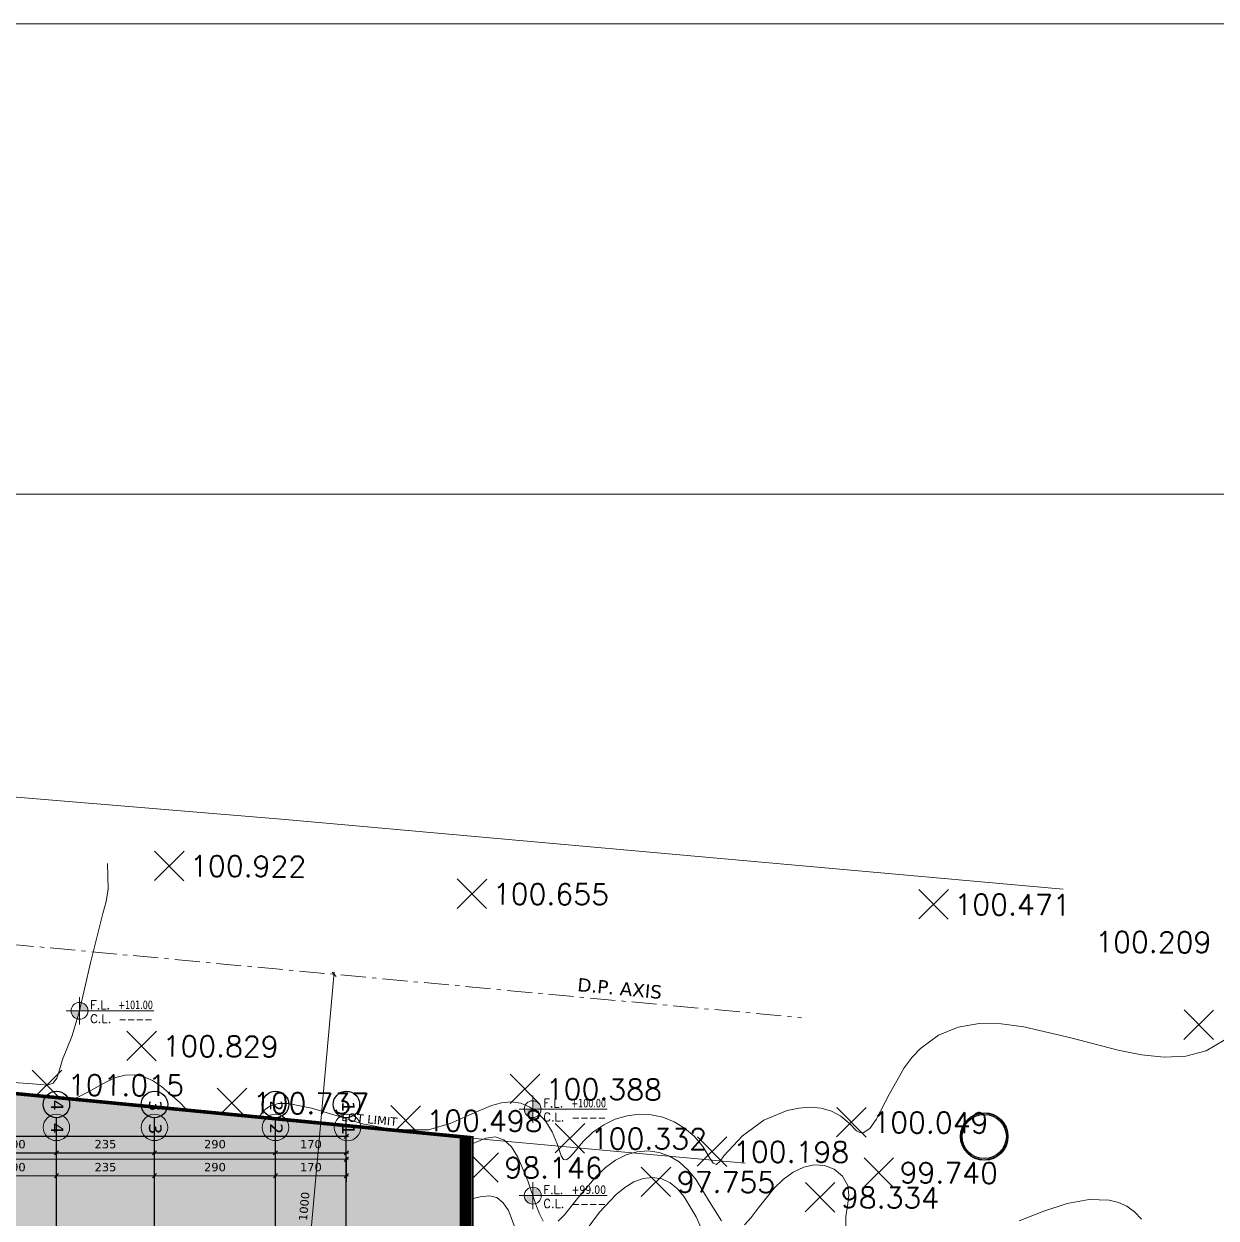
# Model space of a CAD drawing. Header units: inches. Extents: x -48 to 777, y -156 to 510.
# Drawn here: x 599.4 to 627.98, y 158.95 to 187.58 of the extents above; entities that cross this region are included whole.
import ezdxf
from ezdxf.enums import TextEntityAlignment as Align

# ---------------------------------------------------------------- set-up
doc = ezdxf.new("R2010")
doc.units = ezdxf.units.IN
doc.header["$MEASUREMENT"] = 0
doc.set_wipeout_variables(frame=1)
for name, pattern in [('ACAD_ISO10W100', [18, 12, -3, 0, -3]), ('HIDDEN', [0.375, 0.25, -0.125]), ('NUHA', [1.45, 0.75, -0.25, 0.2, -0.25])]:
    doc.linetypes.add(name, pattern=pattern)
doc.layers.get('Defpoints').update_dxf_attribs({"lineweight": 5})
for name, color, linetype, lineweight in [('A-ANNOTATION', 34, 'Continuous', 5), ('A-AXIS ST', 251, 'ACAD_ISO10W100', 5), ('A-DIM', 9, 'Continuous', 5), ('A-HIDDEN', 254, 'HIDDEN', 5), ('A-LEVELS', 139, 'Continuous', 20), ('A-LIMIT LOT', 235, 'ACAD_ISO10W100', 20), ('A-LIMIT ROAD', 69, 'Continuous', 20), ('A-PILLARS', 1, 'Continuous', 60), ('A-SIGNS1', 20, 'Continuous', 15), ('A-SIGNS2', 30, 'Continuous', 15), ('A-TEXT', 50, 'Continuous', 15), ('H-PILLARS', 61, 'Continuous', 5)]:
    doc.layers.add(name, color=color, linetype=linetype, lineweight=lineweight)
doc.layers.add('HH-DARK GREY', color=7, linetype='Continuous', lineweight=5, true_color=0x404040)
for name, color, linetype in [('pts pc', 7, 'Continuous'), ('Str-Axes', 8, 'Continuous'), ('str-walls', 5, 'Continuous')]:
    doc.layers.add(name, color=color, linetype=linetype)
doc.styles.add('2mm', font='simplex.shx', dxfattribs={"height": 0.5})
doc.styles.add('ROMAND', font='verdana.ttf')
doc.styles.add('ROMANS', font='romans__.ttf', dxfattribs={"height": 0.14})
doc.dimstyles.new('M-1.100', dxfattribs={"dimtxt": 0.2, "dimasz": 0.1, "dimexe": 0.05, "dimexo": 0.05, "dimgap": 0.1, "dimtad": 1, "dimlfac": 100, "dimrnd": 0.5, "dimzin": 9, "dimdsep": 46, "dimtxsty": 'ROMAND', "dimblk": 'OBLIQUE', "dimcen": 1, "dimdle": 0.05, "dimclrd": 256, "dimclre": 256, "dimclrt": 2, "dimadec": 0, "dimazin": 0, "dimtfac": 0.666667, "dimtmove": 2, "dimatfit": 3, "dimfxl": 0.04, "dimtolj": 1, "dimtzin": 5, "dimlwd": -1, "dimlwe": -1, "dimarcsym": 0})

# ---------------------------------------------------------------- blocks, each defined once
blk = doc.blocks.new('_Oblique')
at = {"color": 0, "linetype": 'ByBlock', "lineweight": -2}
blk.add_line((-0.5, -0.5), (0.5, 0.5), dxfattribs=at)
blk = doc.blocks.new('*D972')
at = {"layer": 'A-DIM', "transparency": 16777216}
blk.add_line((-315972.608, -27892.263), (-315973.513, -27902.275), dxfattribs=at)
at = {"layer": 'Defpoints', "color": 0, "transparency": 16777216}
for p in [(-315972.613, -27892.312), (-315973.508, -27902.225), (-315973.508, -27902.225)]:
    blk.add_point(p, dxfattribs=at)
at = {"layer": 'A-DIM', "transparency": 16777216, "xscale": 0.1, "yscale": 0.1, "zscale": 0.1}
for p, rotation in [((-315972.613, -27892.312), 84.83901183355006), ((-315973.508, -27902.225), 264.8390118335501)]:
    blk.add_blockref('_Oblique', p, dxfattribs=dict(at, rotation=rotation))
at = {"layer": 'A-DIM', "color": 2, "transparency": 16777216, "insert": (-315973.33, -27897.876), "char_height": 0.2, "attachment_point": 5, "rotation": 84.839, "style": 'ROMAND'}
blk.add_mtext('\\A1;1000', dxfattribs=at)
blk = doc.blocks.new('GXFHGCGFCD')
at = {"layer": 'A-SIGNS1', "linetype": 'NUHA'}
h = blk.add_hatch(color=256, dxfattribs=at)
h.paths.add_polyline_path([(90.382, 61.33), (90.382, 61.17), (90.542, 61.17, 0.414214)])
h.paths.add_polyline_path([(90.382, 61.17), (90.222, 61.17, 0.414214), (90.382, 61.01)])
at = {"layer": 'A-SIGNS1'}
for p, q in [((90.382, 60.914), (90.382, 61.426)), ((90.126, 61.17), (91.79, 61.17))]:
    blk.add_line(p, q, dxfattribs=at)
blk.add_circle((90.382, 61.17), 0.16, dxfattribs=at)
blk = doc.blocks.new('DGXFHXFGDFD')
at = {"layer": 'A-SIGNS1'}
blk.add_blockref('GXFHGCGFCD', (0, 0), dxfattribs=at)
at = {"layer": 'A-SIGNS2', "linetype": 'NUHA', "style": 'ROMANS'}
for s, p in [('F.L.', (90.583, 61.203)), ('C.L.', (90.583, 60.941))]:
    blk.add_text(s, height=0.16, dxfattribs=at).set_placement(p)
at = {"layer": 'A-SIGNS2', "style": 'ROMANS', "width": 0.910135, "flags": 4}
for tag, p, p2 in [('NIV.FINI', (91.116, 61.203), (91.79, 61.203)), ('NIV.BETON', (91.116, 60.941), (91.79, 60.941))]:
    blk.add_attdef(tag, text='', height=0.16, dxfattribs=at).set_placement(p, p2, align=Align.FIT)
blk = doc.blocks.new('*D544')
at = {"layer": 'A-DIM', "transparency": 16777216}
for p, q in [((642.669, 335.065), (642.669, 335.229)), ((644.669, 335.065), (644.669, 335.229)), ((642.619, 335.179), (644.719, 335.179))]:
    blk.add_line(p, q, dxfattribs=at)
at = {"layer": 'Defpoints', "color": 0, "transparency": 16777216}
for p in [(642.669, 335.015), (644.669, 335.179), (644.669, 335.015)]:
    blk.add_point(p, dxfattribs=at)
at = {"layer": 'A-DIM', "transparency": 16777216, "xscale": 0.1, "yscale": 0.1, "zscale": 0.1, "rotation": 180}
blk.add_blockref('_Oblique', (642.669, 335.179), dxfattribs=at)
at = {"layer": 'A-DIM', "transparency": 16777216, "xscale": 0.1, "yscale": 0.1, "zscale": 0.1}
blk.add_blockref('_Oblique', (644.669, 335.179), dxfattribs=at)
at = {"layer": 'A-DIM', "color": 2, "transparency": 16777216, "insert": (643.669, 335.383), "char_height": 0.2, "attachment_point": 5, "style": 'ROMAND'}
blk.add_mtext('\\A1;200', dxfattribs=at)
blk = doc.blocks.new('*D545')
at = {"layer": 'A-DIM', "transparency": 16777216}
for p, q in [((644.669, 335.065), (644.669, 335.229)), ((647.019, 335.065), (647.019, 335.229)), ((644.619, 335.179), (647.069, 335.179))]:
    blk.add_line(p, q, dxfattribs=at)
at = {"layer": 'Defpoints', "color": 0, "transparency": 16777216}
for p in [(644.669, 335.015), (647.019, 335.179), (647.019, 335.015)]:
    blk.add_point(p, dxfattribs=at)
at = {"layer": 'A-DIM', "transparency": 16777216, "xscale": 0.1, "yscale": 0.1, "zscale": 0.1, "rotation": 180}
blk.add_blockref('_Oblique', (644.669, 335.179), dxfattribs=at)
at = {"layer": 'A-DIM', "transparency": 16777216, "xscale": 0.1, "yscale": 0.1, "zscale": 0.1}
blk.add_blockref('_Oblique', (647.019, 335.179), dxfattribs=at)
at = {"layer": 'A-DIM', "color": 2, "transparency": 16777216, "insert": (645.844, 335.383), "char_height": 0.2, "attachment_point": 5, "style": 'ROMAND'}
blk.add_mtext('\\A1;235', dxfattribs=at)
blk = doc.blocks.new('*D546')
at = {"layer": 'A-DIM', "transparency": 16777216}
for p, q in [((647.019, 335.065), (647.019, 335.229)), ((649.919, 335.083), (649.919, 335.229)), ((646.969, 335.179), (649.969, 335.179))]:
    blk.add_line(p, q, dxfattribs=at)
at = {"layer": 'Defpoints', "color": 0, "transparency": 16777216}
for p in [(647.019, 335.015), (649.919, 335.179), (649.919, 335.033)]:
    blk.add_point(p, dxfattribs=at)
at = {"layer": 'A-DIM', "transparency": 16777216, "xscale": 0.1, "yscale": 0.1, "zscale": 0.1, "rotation": 180}
blk.add_blockref('_Oblique', (647.019, 335.179), dxfattribs=at)
at = {"layer": 'A-DIM', "transparency": 16777216, "xscale": 0.1, "yscale": 0.1, "zscale": 0.1}
blk.add_blockref('_Oblique', (649.919, 335.179), dxfattribs=at)
at = {"layer": 'A-DIM', "color": 2, "transparency": 16777216, "insert": (648.469, 335.383), "char_height": 0.2, "attachment_point": 5, "style": 'ROMAND'}
blk.add_mtext('\\A1;290', dxfattribs=at)
blk = doc.blocks.new('*D547')
at = {"layer": 'A-DIM', "transparency": 16777216}
for p, q in [((649.919, 335.083), (649.919, 335.229)), ((651.619, 335.036), (651.619, 335.229)), ((649.869, 335.179), (651.669, 335.179))]:
    blk.add_line(p, q, dxfattribs=at)
at = {"layer": 'Defpoints', "color": 0, "transparency": 16777216}
for p in [(649.919, 335.033), (651.619, 335.179), (651.619, 334.986)]:
    blk.add_point(p, dxfattribs=at)
at = {"layer": 'A-DIM', "transparency": 16777216, "xscale": 0.1, "yscale": 0.1, "zscale": 0.1, "rotation": 180}
blk.add_blockref('_Oblique', (649.919, 335.179), dxfattribs=at)
at = {"layer": 'A-DIM', "transparency": 16777216, "xscale": 0.1, "yscale": 0.1, "zscale": 0.1}
blk.add_blockref('_Oblique', (651.619, 335.179), dxfattribs=at)
at = {"layer": 'A-DIM', "color": 2, "transparency": 16777216, "insert": (650.769, 335.383), "char_height": 0.2, "attachment_point": 5, "style": 'ROMAND'}
blk.add_mtext('\\A1;170', dxfattribs=at)
blk = doc.blocks.new('*D548')
at = {"layer": 'A-DIM', "transparency": 16777216}
for p, q in [((651.669, 335.572), (633.919, 335.572)), ((633.969, 334.867), (633.969, 335.622)), ((651.619, 335.036), (651.619, 335.622))]:
    blk.add_line(p, q, dxfattribs=at)
at = {"layer": 'Defpoints', "color": 0, "transparency": 16777216}
for p in [(633.969, 335.572), (651.619, 334.986), (633.969, 334.817)]:
    blk.add_point(p, dxfattribs=at)
at = {"layer": 'A-DIM', "transparency": 16777216, "xscale": 0.1, "yscale": 0.1, "zscale": 0.1, "rotation": 180}
blk.add_blockref('_Oblique', (633.969, 335.572), dxfattribs=at)
at = {"layer": 'A-DIM', "transparency": 16777216, "xscale": 0.1, "yscale": 0.1, "zscale": 0.1}
blk.add_blockref('_Oblique', (651.619, 335.572), dxfattribs=at)
at = {"layer": 'A-DIM', "color": 2, "transparency": 16777216, "insert": (642.794, 335.776), "char_height": 0.2, "attachment_point": 5, "style": 'ROMAND'}
blk.add_mtext('\\A1;1765', dxfattribs=at)
blk = doc.blocks.new('*D1852')
at = {"layer": 'Defpoints', "color": 0, "transparency": 16777216}
for p in [(589.477, 160.911), (607.127, 160.325), (589.477, 160.156)]:
    blk.add_point(p, dxfattribs=at)
at = {"layer": 'Str-Axes', "transparency": 16777216}
for p, q in [((607.177, 160.911), (589.427, 160.911)), ((589.477, 160.206), (589.477, 160.961)), ((607.127, 160.375), (607.127, 160.961))]:
    blk.add_line(p, q, dxfattribs=at)
at = {"layer": 'Str-Axes', "transparency": 16777216, "xscale": 0.1, "yscale": 0.1, "zscale": 0.1, "rotation": 180}
blk.add_blockref('_Oblique', (589.477, 160.911), dxfattribs=at)
at = {"layer": 'Str-Axes', "transparency": 16777216, "xscale": 0.1, "yscale": 0.1, "zscale": 0.1}
blk.add_blockref('_Oblique', (607.127, 160.911), dxfattribs=at)
at = {"layer": 'Str-Axes', "color": 2, "transparency": 16777216, "insert": (598.302, 161.115), "char_height": 0.2, "attachment_point": 5, "style": 'ROMAND'}
blk.add_mtext('\\A1;1765', dxfattribs=at)
blk = doc.blocks.new('*D1853')
at = {"layer": 'Defpoints', "color": 0, "transparency": 16777216}
for p in [(605.427, 160.372), (607.127, 160.518), (607.127, 160.325)]:
    blk.add_point(p, dxfattribs=at)
at = {"layer": 'Str-Axes', "transparency": 16777216}
for p, q in [((605.377, 160.518), (607.177, 160.518)), ((605.427, 160.422), (605.427, 160.568)), ((607.127, 160.375), (607.127, 160.568))]:
    blk.add_line(p, q, dxfattribs=at)
at = {"layer": 'Str-Axes', "transparency": 16777216, "xscale": 0.1, "yscale": 0.1, "zscale": 0.1, "rotation": 180}
blk.add_blockref('_Oblique', (605.427, 160.518), dxfattribs=at)
at = {"layer": 'Str-Axes', "transparency": 16777216, "xscale": 0.1, "yscale": 0.1, "zscale": 0.1}
blk.add_blockref('_Oblique', (607.127, 160.518), dxfattribs=at)
at = {"layer": 'Str-Axes', "color": 2, "transparency": 16777216, "insert": (606.277, 160.722), "char_height": 0.2, "attachment_point": 5, "style": 'ROMAND'}
blk.add_mtext('\\A1;170', dxfattribs=at)
blk = doc.blocks.new('*D1854')
at = {"layer": 'Defpoints', "color": 0, "transparency": 16777216}
for p in [(602.527, 160.354), (605.427, 160.518), (605.427, 160.372)]:
    blk.add_point(p, dxfattribs=at)
at = {"layer": 'Str-Axes', "transparency": 16777216}
for p, q in [((602.477, 160.518), (605.477, 160.518)), ((602.527, 160.404), (602.527, 160.568)), ((605.427, 160.422), (605.427, 160.568))]:
    blk.add_line(p, q, dxfattribs=at)
at = {"layer": 'Str-Axes', "transparency": 16777216, "xscale": 0.1, "yscale": 0.1, "zscale": 0.1, "rotation": 180}
blk.add_blockref('_Oblique', (602.527, 160.518), dxfattribs=at)
at = {"layer": 'Str-Axes', "transparency": 16777216, "xscale": 0.1, "yscale": 0.1, "zscale": 0.1}
blk.add_blockref('_Oblique', (605.427, 160.518), dxfattribs=at)
at = {"layer": 'Str-Axes', "color": 2, "transparency": 16777216, "insert": (603.977, 160.723), "char_height": 0.2, "attachment_point": 5, "style": 'ROMAND'}
blk.add_mtext('\\A1;290', dxfattribs=at)
blk = doc.blocks.new('*D1855')
at = {"layer": 'Defpoints', "color": 0, "transparency": 16777216}
for p in [(600.177, 160.354), (602.527, 160.518), (602.527, 160.354)]:
    blk.add_point(p, dxfattribs=at)
at = {"layer": 'Str-Axes', "transparency": 16777216}
for p, q in [((600.127, 160.518), (602.577, 160.518)), ((600.177, 160.404), (600.177, 160.568)), ((602.527, 160.404), (602.527, 160.568))]:
    blk.add_line(p, q, dxfattribs=at)
at = {"layer": 'Str-Axes', "transparency": 16777216, "xscale": 0.1, "yscale": 0.1, "zscale": 0.1, "rotation": 180}
blk.add_blockref('_Oblique', (600.177, 160.518), dxfattribs=at)
at = {"layer": 'Str-Axes', "transparency": 16777216, "xscale": 0.1, "yscale": 0.1, "zscale": 0.1}
blk.add_blockref('_Oblique', (602.527, 160.518), dxfattribs=at)
at = {"layer": 'Str-Axes', "color": 2, "transparency": 16777216, "insert": (601.352, 160.723), "char_height": 0.2, "attachment_point": 5, "style": 'ROMAND'}
blk.add_mtext('\\A1;235', dxfattribs=at)
blk = doc.blocks.new('*D1856')
at = {"layer": 'Defpoints', "color": 0, "transparency": 16777216}
for p in [(598.177, 160.354), (600.177, 160.518), (600.177, 160.354)]:
    blk.add_point(p, dxfattribs=at)
at = {"layer": 'Str-Axes', "transparency": 16777216}
for p, q in [((598.127, 160.518), (600.227, 160.518)), ((598.177, 160.404), (598.177, 160.568)), ((600.177, 160.404), (600.177, 160.568))]:
    blk.add_line(p, q, dxfattribs=at)
at = {"layer": 'Str-Axes', "transparency": 16777216, "xscale": 0.1, "yscale": 0.1, "zscale": 0.1, "rotation": 180}
blk.add_blockref('_Oblique', (598.177, 160.518), dxfattribs=at)
at = {"layer": 'Str-Axes', "transparency": 16777216, "xscale": 0.1, "yscale": 0.1, "zscale": 0.1}
blk.add_blockref('_Oblique', (600.177, 160.518), dxfattribs=at)
at = {"layer": 'Str-Axes', "color": 2, "transparency": 16777216, "insert": (599.177, 160.723), "char_height": 0.2, "attachment_point": 5, "style": 'ROMAND'}
blk.add_mtext('\\A1;200', dxfattribs=at)
blk = doc.blocks.new('LOT 688  TOPOGRAPHIC PLAN')
blk.add_circle((-315957.02695, -27896.2003), 0.55739)
at = {"layer": 'A-HIDDEN', "linetype": 'ACAD_ISO10W100', "ltscale": 0.05}
blk.add_line((-316003.31537, -27889.46215), (-315961.40493, -27893.35283), dxfattribs=at)
at = {"layer": 'A-LEVELS', "linetype": 'Continuous'}
for points in [[(-315981.16332, -27894.85212), (-315979.94808, -27894.931), (-315979.64534, -27894.95613), (-315979.49423, -27894.96924), (-315979.35005, -27894.91888), (-315979.25708, -27894.80117), (-315979.2121, -27894.65444), (-315979.12632, -27894.35818), (-315978.903, -27893.80002), (-315978.72595, -27893.22274), (-315978.45451, -27892.0347), (-315978.15944, -27890.85643), (-315978.0747, -27890.56433), (-315978.03152, -27890.26698), (-315978.04603, -27889.6599)], [(-315980.53184, -27896.03445), (-315980.02526, -27896.10156), (-315979.5263, -27896.09836), (-315979.03781, -27895.99888), (-315978.56266, -27895.7778), (-315978.33151, -27895.64341), (-315978.10649, -27895.56636), (-315977.88836, -27895.60262), (-315977.67265, -27895.73877), (-315977.22452, -27896.15999), (-315976.74771, -27896.65985), (-315975.77675, -27897.71175), (-315975.31858, -27898.1783)], [(-315974.00923, -27898.22944), (-315973.98233, -27897.65259), (-315973.93782, -27897.0465), (-315973.8873, -27896.7718), (-315973.80638, -27896.53695), (-315973.68639, -27896.35769), (-315973.51875, -27896.2496), (-315973.30276, -27896.21533), (-315973.05183, -27896.23434), (-315972.50478, -27896.34032), (-315971.98349, -27896.40413), (-315971.4898, -27896.42146), (-315970.98844, -27896.46888), (-315970.4885, -27896.5576), (-315969.98591, -27896.58416), (-315969.73163, -27896.53987), (-315969.47526, -27896.44594), (-315968.97776, -27896.23902), (-315968.74974, -27896.2084), (-315968.5441, -27896.27921), (-315968.36391, -27896.45207), (-315968.20932, -27896.69341), (-315967.96811, -27897.26653), (-315967.78031, -27897.82844), (-315967.69174, -27898.05776), (-315967.59888, -27898.22736)], [(-315967.24287, -27898.23037), (-315967.09212, -27898.07871), (-315966.7434, -27897.64757), (-315966.3335, -27897.16281), (-315966.10626, -27896.94414), (-315965.86451, -27896.76463), (-315965.60983, -27896.63766), (-315965.34744, -27896.56495), (-315965.08322, -27896.54619), (-315964.82304, -27896.58106), (-315964.57278, -27896.66923), (-315964.33832, -27896.81038), (-315964.1254, -27897.00397), (-315963.93557, -27897.24092), (-315963.60998, -27897.76555), (-315963.32949, -27898.2223)], [(-315962.77565, -27898.31678), (-315962.61872, -27898.14086), (-315962.44942, -27897.92151), (-315962.06452, -27897.44258), (-315961.84432, -27897.22801), (-315961.60554, -27897.05623), (-315961.35569, -27896.93728), (-315961.10323, -27896.87998), (-315960.85663, -27896.89316), (-315960.62438, -27896.98561), (-315960.42484, -27897.15457), (-315960.29768, -27897.37239), (-315960.27017, -27897.6121), (-315960.30518, -27897.86359), (-315960.34862, -27898.12122), (-315960.34683, -27898.37925)], [(-315956.18725, -27898.22575), (-315955.60201, -27897.98946), (-315955.03907, -27897.80876), (-315954.51104, -27897.71094), (-315954.03056, -27897.72326), (-315953.8121, -27897.77925), (-315953.61025, -27897.873), (-315953.42654, -27898.00778), (-315953.25967, -27898.18059)], [(-315977.9144, -27898.30944), (-315977.53565, -27898.07661), (-315977.14032, -27897.9548), (-315976.72692, -27897.97228), (-315976.51302, -27898.04185), (-315976.295, -27898.15164), (-315975.85283, -27898.46847)], [(-315972.2255, -27898.1639), (-315971.7479, -27898.13842), (-315971.30902, -27898.06078), (-315970.43412, -27897.89397), (-315969.55528, -27897.75116), (-315969.1101, -27897.64982), (-315968.89537, -27897.61986), (-315968.71139, -27897.66637), (-315968.5591, -27897.78856), (-315968.43413, -27897.97172), (-315968.24849, -27898.46217)], [(-315966.61814, -27898.50919), (-315966.24936, -27898.01496), (-315965.85101, -27897.58848), (-315965.6419, -27897.41965), (-315965.42678, -27897.29055), (-315965.2061, -27897.2088), (-315964.98071, -27897.18189), (-315964.76023, -27897.21485), (-315964.55947, -27897.30828), (-315964.37933, -27897.45499), (-315964.21723, -27897.64592), (-315963.93678, -27898.12417), (-315963.69738, -27898.6705)]]:
    blk.add_lwpolyline(points, dxfattribs=at)
at = {"layer": 'A-LEVELS', "color": 209, "linetype": 'Continuous'}
blk.add_lwpolyline([(-315981.06894, -27895.27639), (-315980.03113, -27895.46472), (-315979.51931, -27895.48322), (-315979.01975, -27895.38182), (-315978.53679, -27895.14845), (-315978.07091, -27894.88806), (-315977.84431, -27894.78717), (-315977.62189, -27894.72685), (-315977.40333, -27894.71995), (-315977.18699, -27894.76596), (-315976.9708, -27894.86048), (-315976.75273, -27894.99912), (-315976.30276, -27895.39125), (-315975.34238, -27896.42417), (-315975.12303, -27896.63234), (-315974.92924, -27896.77574), (-315974.7697, -27896.83188), (-315974.65313, -27896.77827), (-315974.58382, -27896.60193), (-315974.54254, -27896.34086), (-315974.43579, -27895.78426), (-315974.3207, -27895.58989), (-315974.15693, -27895.46971), (-315973.95142, -27895.41304), (-315973.71114, -27895.40921), (-315973.15411, -27895.51729), (-315972.54154, -27895.70854), (-315971.9291, -27895.89749), (-315971.37246, -27895.99876), (-315970.8595, -27896.03713), (-315970.34632, -27896.03832), (-315969.83372, -27895.88825), (-315969.328, -27895.66317), (-315968.83606, -27895.45923), (-315968.59741, -27895.39524), (-315968.36479, -27895.37259), (-315968.13908, -27895.40322), (-315967.92293, -27895.49332), (-315967.72174, -27895.63988), (-315967.54119, -27895.83906), (-315967.38696, -27896.08704), (-315967.26469, -27896.37993), (-315967.16636, -27896.66709), (-315967.11125, -27896.75029), (-315967.04315, -27896.75954), (-315966.96086, -27896.69935), (-315966.86649, -27896.59221), (-315966.65023, -27896.32799), (-315966.40836, -27896.09788), (-315966.14712, -27895.9173), (-315965.87167, -27895.78576), (-315965.58715, -27895.70276), (-315965.29874, -27895.66779), (-315965.01159, -27895.68036), (-315964.73086, -27895.73996), (-315964.46171, -27895.84608), (-315964.20929, -27895.99823), (-315963.97877, -27896.1959), (-315963.7753, -27896.4386), (-315963.60364, -27896.72256), (-315963.52629, -27896.83938), (-315963.44684, -27896.8707), (-315963.36066, -27896.79445), (-315963.26715, -27896.66534), (-315962.8262, -27896.18084), (-315962.30783, -27895.81283), (-315961.75219, -27895.57988), (-315961.47294, -27895.51985), (-315961.19943, -27895.50053), (-315960.93667, -27895.52426), (-315960.6897, -27895.59335), (-315960.46352, -27895.71011), (-315960.26316, -27895.87688), (-315960.0901, -27896.06394), (-315960.00854, -27896.10785), (-315959.92861, -27896.11013), (-315959.77206, -27896.00815), (-315959.6172, -27895.79467), (-315959.29955, -27895.17986), (-315958.94996, -27894.5561), (-315958.7581, -27894.30229), (-315958.55534, -27894.08801), (-315958.11987, -27893.76797), (-315957.64895, -27893.57597), (-315957.14799, -27893.49196), (-315956.6224, -27893.49593), (-315956.07759, -27893.56784), (-315954.95196, -27893.83536), (-315953.81437, -27894.13428), (-315953.25463, -27894.24543), (-315952.71006, -27894.30219), (-315952.19151, -27894.27849), (-315951.71026, -27894.14778), (-315951.27418, -27893.89249)], dxfattribs=at)
at = {"layer": 'A-LIMIT LOT', "linetype": 'Continuous', "const_width": 0.1}
blk.add_lwpolyline([(-315996.80172, -27893.57917), (-315985.1164, -27950.2257), (-315970.22923, -27937.16678), (-315964.6636, -27941.43051), (-315964.08799, -27936.87852), (-315969.32038, -27930.53073), (-315969.32038, -27896.23659), (-315996.80172, -27893.57917)], dxfattribs=at)
at = {"layer": 'A-LIMIT ROAD', "linetype": 'Continuous'}
for points in [[(-315992.15526, -27887.07533), (-315973.78379, -27888.60145), (-315955.13582, -27890.27286)], [(-315969.32038, -27896.23659), (-315962.75939, -27896.83897)]]:
    blk.add_lwpolyline(points, dxfattribs=at)
at = {"layer": 'pts pc', "linetype": 'Continuous'}
for points in [[(-315976.21106, -27889.36186), (-315976.92184, -27890.06506)], [(-315976.21485, -27890.06885), (-315976.91805, -27889.35807)], [(-315968.95255, -27890.03178), (-315969.66333, -27890.73498)], [(-315968.95634, -27890.73877), (-315969.65954, -27890.02799)], [(-315957.88774, -27890.2831), (-315958.59852, -27890.9863)], [(-315957.89153, -27890.99009), (-315958.59473, -27890.27931)], [(-315951.52912, -27893.16923), (-315952.2399, -27893.87243)], [(-315951.53291, -27893.87622), (-315952.23611, -27893.16544)], [(-315976.87121, -27893.67839), (-315977.58199, -27894.38159)], [(-315976.875, -27894.38538), (-315977.5782, -27893.6746)], [(-315979.14224, -27894.61123), (-315979.85302, -27895.31443)], [(-315979.14603, -27895.31822), (-315979.84923, -27894.60744)], [(-315967.68361, -27894.70965), (-315968.39439, -27895.41285)], [(-315967.6874, -27895.41664), (-315968.3906, -27894.70586)], [(-315974.7065, -27895.04401), (-315975.41728, -27895.74721)], [(-315974.71029, -27895.751), (-315975.41349, -27895.04022)], [(-315970.54569, -27895.46432), (-315971.25647, -27896.16752)], [(-315970.54948, -27896.17131), (-315971.25268, -27895.46053)], [(-315959.85577, -27895.50663), (-315960.56655, -27896.20983)], [(-315959.85956, -27896.21362), (-315960.56276, -27895.50284)], [(-315978.02338, -27895.75924), (-315978.73416, -27896.46244)], [(-315978.02717, -27896.46623), (-315978.73037, -27895.75545)], [(-315966.60493, -27895.89245), (-315967.31571, -27896.59565)], [(-315966.60872, -27896.59944), (-315967.31192, -27895.88866)], [(-315972.6659, -27896.24297), (-315973.37668, -27896.94617)], [(-315972.66969, -27896.94996), (-315973.37289, -27896.23918)], [(-315963.19558, -27896.20973), (-315963.90636, -27896.91293)], [(-315963.19937, -27896.91672), (-315963.90257, -27896.20594)], [(-315968.67571, -27896.59136), (-315969.38649, -27897.29456)], [(-315968.6795, -27897.29835), (-315969.3827, -27896.58757)], [(-315959.19922, -27896.71216), (-315959.91, -27897.41536)], [(-315959.20301, -27897.41915), (-315959.90621, -27896.70837)], [(-315964.54149, -27896.93553), (-315965.25227, -27897.63873)], [(-315964.54528, -27897.64252), (-315965.24848, -27896.93174)], [(-315960.60843, -27897.30662), (-315961.31921, -27898.00982)], [(-315960.61222, -27898.01361), (-315961.31542, -27897.30283)]]:
    blk.add_lwpolyline(points, dxfattribs=at)
at = {"layer": 'pts pc'}
for radius in [0.56929, 0.53116]:
    blk.add_circle((-315957.02695, -27896.2003), radius, dxfattribs=at)
at = {"layer": 'A-TEXT', "insert": (-315966.76279, -27892.39731), "char_height": 0.32, "width": 71.8076328, "attachment_point": 1, "rotation": 354.696245, "style": 'ROMAND'}
blk.add_mtext('D.P. AXIS', dxfattribs=at)
at = {"layer": 'pts pc', "color": 1, "char_height": 0.5, "attachment_point": 1, "rotation": 359.692852, "style": '2mm'}
for s, insert, width in [('\\Fsimplex.shx;\\W1.0000000000;\\T1.0000000000;\\o\\l100.922', (-315976.06512, -27889.46615), 3.452381), ('\\Fsimplex.shx;\\W1.0000000000;\\T1.0000000000;\\o\\l100.655', (-315968.80661, -27890.13607), 3.452381), ('\\Fsimplex.shx;\\W1.0000000000;\\T1.0000000000;\\o\\l100.471', (-315957.74179, -27890.38739), 3.3571429), ('\\Fsimplex.shx;\\W1.0000000000;\\T1.0000000000;\\o\\l100.209', (-315954.3649, -27891.28322), 3.452381), ('\\Fsimplex.shx;\\W1.0000000000;\\T1.0000000000;\\o\\l100.829', (-315976.72527, -27893.78267), 3.452381), ('\\Fsimplex.shx;\\W1.0000000000;\\T1.0000000000;\\o\\l101.015', (-315978.9963, -27894.71551), 3.2619048), ('\\Fsimplex.shx;\\W1.0000000000;\\T1.0000000000;\\o\\l100.388', (-315967.53766, -27894.81394), 3.452381), ('\\Fsimplex.shx;\\W1.0000000000;\\T1.0000000000;\\o\\l100.737', (-315974.56056, -27895.14829), 3.452381), ('\\Fsimplex.shx;\\W1.0000000000;\\T1.0000000000;\\o\\l100.498', (-315970.39975, -27895.56861), 3.452381), ('\\Fsimplex.shx;\\W1.0000000000;\\T1.0000000000;\\o\\l98.348', (-315977.87744, -27895.86352), 3.0714286), ('\\Fsimplex.shx;\\W1.0000000000;\\T1.0000000000;\\o\\l100.049', (-315959.70982, -27895.61091), 3.452381), ('\\Fsimplex.shx;\\W1.0000000000;\\T1.0000000000;\\o\\l100.332', (-315966.45899, -27895.99674), 3.452381), ('\\Fsimplex.shx;\\W1.0000000000;\\T1.0000000000;\\o\\l98.360', (-315972.51996, -27896.34725), 3.0714286), ('\\Fsimplex.shx;\\W1.0000000000;\\T1.0000000000;\\o\\l100.198', (-315963.04964, -27896.31402), 3.3571429), ('\\Fsimplex.shx;\\W1.0000000000;\\T1.0000000000;\\o\\l98.146', (-315968.52977, -27896.69565), 2.9761905), ('\\Fsimplex.shx;\\W1.0000000000;\\T1.0000000000;\\o\\l99.740', (-315959.05328, -27896.81645), 3.0714286), ('\\Fsimplex.shx;\\W1.0000000000;\\T1.0000000000;\\o\\l97.755', (-315964.39555, -27897.03981), 3.0714286), ('\\Fsimplex.shx;\\W1.0000000000;\\T1.0000000000;\\o\\l98.334', (-315960.46248, -27897.4109), 3.0714286)]:
    blk.add_mtext(s, dxfattribs=dict(at, insert=insert, width=width))
at = {"linetype": 'Continuous'}
blk.add_wipeout([(-315996.80172, -27893.57917), (-315969.32038, -27896.23659), (-315969.32038, -27930.53073), (-315964.08799, -27936.87852), (-315964.6636, -27941.43051), (-315970.22923, -27937.16678), (-315985.1164, -27950.2257)], dxfattribs=at).dxf.layer = 'A-LIMIT LOT'
at = {"layer": 'A-SIGNS1'}
ref = blk.add_blockref('DGXFHXFGDFD', (-316093.24739, -27970.70338), dxfattribs=dict(at, xscale=1.267200000000003, yscale=1.267200000000003, zscale=1.267200000000003))
ref.add_attrib('NIV.FINI', '+101.00', dxfattribs={"layer": 'A-SIGNS2', "height": 0.202752, "style": 'ROMAND', "width": 0.680836}).set_placement((-315977.78537, -27893.14677), (-315976.9574, -27893.14677), align=Align.FIT)
ref.add_attrib('NIV.BETON', '----', dxfattribs={"layer": 'A-SIGNS2', "height": 0.202752, "style": 'ROMAND', "width": 1.634557}).set_placement((-315977.78537, -27893.47853), (-315976.9574, -27893.47853), align=Align.FIT)
ref = blk.add_blockref('DGXFHXFGDFD', (-316082.38474, -27973.05914), dxfattribs=dict(at, xscale=1.267200000000003, yscale=1.267200000000003, zscale=1.267200000000003))
ref.add_attrib('NIV.FINI', '+100.00', dxfattribs={"layer": 'A-SIGNS2', "height": 0.202752, "style": 'ROMAND', "width": 0.680836}).set_placement((-315966.92272, -27895.50252), (-315966.09475, -27895.50252), align=Align.FIT)
ref.add_attrib('NIV.BETON', '----', dxfattribs={"layer": 'A-SIGNS2', "height": 0.202752, "style": 'ROMAND', "width": 1.634557}).set_placement((-315966.92272, -27895.83429), (-315966.09475, -27895.83429), align=Align.FIT)
ref = blk.add_blockref('DGXFHXFGDFD', (-316082.38242, -27975.13314), dxfattribs=dict(at, xscale=1.267200000000003, yscale=1.267200000000003, zscale=1.267200000000003))
ref.add_attrib('NIV.FINI', '+99.00', dxfattribs={"layer": 'A-SIGNS2', "height": 0.202752, "style": 'ROMAND', "width": 0.797031}).set_placement((-315966.9204, -27897.57653), (-315966.09243, -27897.57653), align=Align.FIT)
ref.add_attrib('NIV.BETON', '----', dxfattribs={"layer": 'A-SIGNS2', "height": 0.202752, "style": 'ROMAND', "width": 1.634557}).set_placement((-315966.9204, -27897.9083), (-315966.09243, -27897.9083), align=Align.FIT)
at = {"layer": 'A-TEXT', "insert": (-315972.42789, -27895.62544), "char_height": 0.2, "width": 71.8076328, "attachment_point": 1, "rotation": 354.696245, "style": 'ROMAND'}
blk.add_mtext('LOT LIMIT', dxfattribs=at)
at = {"layer": 'A-DIM'}
dim = blk.add_linear_dim(base=(-315973.5081, -27902.22502), p1=(-315972.61278, -27892.31237), p2=(-315973.5081, -27902.22502), angle=264.839012, text='1000', dimstyle='M-1.100', dxfattribs=at)
dim.commit()
dim.dimension.update_dxf_attribs({"geometry": '*D972', "text_midpoint": (-315973.33003, -27897.87624), "dimtype": 129})
blk = doc.blocks.new('AXIS')
at = {"layer": 'A-ANNOTATION'}
for centre in [(644.66853, 336.33642), (647.01853, 336.33642), (649.92022, 336.33642), (651.64843, 336.33501)]:
    blk.add_circle(centre, 0.31723, dxfattribs=at)
at = {"layer": 'A-AXIS ST', "ltscale": 0.1}
for p, q in [((644.66853, 296.91777), (644.66853, 336.01919)), ((647.01853, 296.91777), (647.01853, 336.01919)), ((649.91853, 296.91777), (649.91853, 336.01919)), ((651.61853, 296.91777), (651.61853, 336.01919))]:
    blk.add_line(p, q, dxfattribs=at)
at = {"layer": 'A-ANNOTATION', "char_height": 0.3, "width": 5.0170833, "attachment_point": 1, "rotation": 270, "style": 'ROMAND'}
for s, insert in [('\\pi2.3951;4', (644.83697, 338.84375)), ('\\pi2.4097;3', (647.18847, 338.84375)), ('\\pi2.407;2', (650.09016, 338.84374)), ('\\pi2.4273;1', (651.81838, 338.84233))]:
    blk.add_mtext(s, dxfattribs=dict(at, insert=insert))
at = {"layer": 'A-DIM'}
for base, p1, p2, picture, middle in [((633.96853, 335.57217), (651.61853, 334.98568), (633.96853, 334.81666), '*D548', (642.79353, 335.77613)), ((644.66853, 335.17924), (642.66853, 335.01471), (644.66853, 335.01475), '*D544', (643.66853, 335.3834)), ((647.01853, 335.17924), (644.66853, 335.01475), (647.01853, 335.01475), '*D545', (645.84353, 335.3834)), ((649.91853, 335.17924), (647.01853, 335.01475), (649.91853, 335.03273), '*D546', (648.46853, 335.3834)), ((651.61853, 335.17924), (649.91853, 335.03273), (651.61853, 334.98568), '*D547', (650.76853, 335.38333))]:
    dim = blk.add_linear_dim(base=base, p1=p1, p2=p2, dimstyle='M-1.100', dxfattribs=at)
    dim.commit()
    dim.dimension.update_dxf_attribs({"geometry": picture, "text_midpoint": middle})

msp = doc.modelspace()

# ---------------------------------------------------------------- block references
at = {"layer": 'A-TEXT'}
msp.add_blockref('LOT 688  TOPOGRAPHIC PLAN', (316579.44716, 28057.10823), dxfattribs=at)

# ---------------------------------------------------------------- next in the draw order: hatches: boundary and pattern name
at = {"layer": 'H-PILLARS'}
h = msp.add_hatch(dxfattribs=at)
h.set_pattern_fill('ANSI31', color=256, scale=0.2, angle=90)
h.set_pattern_definition([(135, (-143.491753, -175.210882), (-0.0176776695, -0.0176776695), [])])
edge = h.paths.add_edge_path()
edge.add_line((600.92678, 129.60688), (600.92678, 129.15688))
edge.add_arc((604.37678, 129.15688), 3.45, 180, 270)
edge.add_line((604.37678, 125.70688), (610.77962, 125.70688))
edge.add_line((610.77962, 125.70688), (610.07678, 126.55955))
edge.add_line((610.07678, 126.55955), (610.07678, 160.87647))
edge.add_line((610.07678, 160.87647), (609.87678, 160.89581))
edge.add_line((609.87678, 160.89581), (609.87678, 126.48774))
edge.add_line((609.87678, 126.48774), (610.35557, 125.90688))
edge.add_line((610.35557, 125.90688), (604.37678, 125.90688))
edge.add_arc((604.37678, 129.15688), 3.25, 180, 270, ccw=False)
edge.add_line((601.12678, 129.15688), (601.12678, 129.60688))
edge.add_line((601.12678, 129.60688), (600.92678, 129.60688))
at = {"layer": 'HH-DARK GREY'}
h = msp.add_hatch(dxfattribs=at)
h.set_pattern_fill('EARTH', color=256, scale=2)
h.set_pattern_definition([(0, (-242.49175, -174.7109), (0.5, 0.5), [0.5, -0.5]), (0, (-242.49175, -174.5234), (0.5, 0.5), [0.5, -0.5]), (0, (-242.49175, -174.3359), (0.5, 0.5), [0.5, -0.5]), (90, (-242.42925, -174.2734), (-0.5, 0.5), [0.5, -0.5]), (90, (-242.24175, -174.2734), (-0.5, 0.5), [0.5, -0.5]), (90, (-242.05425, -174.2734), (-0.5, 0.5), [0.5, -0.5])])
edge = h.paths.add_edge_path()
edge.add_line((589.47678, 155.05845), (589.47678, 148.30845))
edge.add_line((589.47678, 148.30845), (589.97678, 148.30845))
edge.add_line((589.97678, 148.30845), (589.97678, 143.05688))
edge.add_line((589.97678, 143.05688), (592.77678, 143.05688))
edge.add_line((592.77678, 143.05688), (592.77678, 129.60688))
edge.add_line((592.77678, 129.60688), (597.22678, 129.60688))
edge.add_line((597.22678, 129.60688), (597.22678, 125.90688))
edge.add_line((597.22678, 125.90688), (590.66159, 125.90688))
edge.add_line((590.66159, 125.90688), (582.9059, 163.50387))
edge.add_line((582.9059, 163.50387), (609.87678, 160.89581))
edge.add_line((609.87678, 160.89581), (609.87678, 126.48774))
edge.add_line((609.87678, 126.48774), (610.35557, 125.90688))
edge.add_line((610.35557, 125.90688), (604.37678, 125.90688))
edge.add_arc((604.37678, 129.15688), 3.25, 180, 270, ccw=False)
edge.add_line((601.12678, 129.15688), (601.12678, 129.60688))
edge.add_line((601.12678, 129.60688), (605.57678, 129.60688))
edge.add_line((605.57678, 129.60688), (605.57678, 143.05688))
edge.add_line((605.57678, 143.05688), (607.12678, 143.05688))
edge.add_line((607.12678, 143.05688), (607.12678, 147.60861))
edge.add_line((607.12678, 147.60861), (605.42678, 147.60861))
edge.add_line((605.42678, 147.60861), (605.4268, 154.90849))
edge.add_line((605.4268, 154.90849), (603.57164, 154.90845))
edge.add_line((603.57164, 154.90845), (603.57158, 155.05832))
edge.add_line((603.57158, 155.05832), (589.47678, 155.05853))
edge.add_line((589.47678, 155.05853), (589.47678, 154.98002))
edge.add_line((589.47678, 154.98002), (589.47678, 155.05845))
at = {"layer": 'str-walls'}
h = msp.add_hatch(dxfattribs=at)
h.set_pattern_fill('ANSI31', color=8, scale=0.4)
h.set_pattern_definition([(45, (4e-09, -99), (-0.035355339, 0.035355339), [])])
edge = h.paths.add_edge_path()
edge.add_line((600.92678, 129.60688), (600.92678, 129.15688))
edge.add_arc((604.37678, 129.15688), 3.45, 180, 270)
edge.add_line((604.37678, 125.70688), (610.77962, 125.70688))
edge.add_line((610.77962, 125.70688), (610.07678, 126.55955))
edge.add_line((610.07678, 126.55955), (610.07678, 160.87647))
edge.add_line((610.07678, 160.87647), (609.87678, 160.89581))
edge.add_line((609.87678, 160.89581), (609.87678, 126.48774))
edge.add_line((609.87678, 126.48774), (610.35557, 125.90688))
edge.add_line((610.35557, 125.90688), (604.37678, 125.90688))
edge.add_arc((604.37678, 129.15688), 3.25, 180, 270, ccw=False)
edge.add_line((601.12678, 129.15688), (601.12678, 129.60688))
edge.add_line((601.12678, 129.60688), (600.92678, 129.60688))

# ---------------------------------------------------------------- next in the draw order: linework, layer by layer
at = {"layer": 'A-DIM'}
for points in [[(663.20624, 187.57649), (-47.69669, 187.57649), (-47.69669, 68.94616), (663.20624, 68.94616)], [(565.94984, 176.30529), (633.72696, 176.30529), (633.72696, 94.41823), (565.94984, 94.41823)]]:
    msp.add_lwpolyline(points, close=True, dxfattribs=at)
at = {"layer": 'A-PILLARS'}
msp.add_lwpolyline([(590.66159, 125.90688), (582.9059, 163.50387), (609.87678, 160.89581), (609.87678, 126.48774)], dxfattribs=at)
msp.add_lwpolyline([(600.92678, 129.60688), (600.92678, 129.15688, 0.41421356), (604.37678, 125.70688), (610.77962, 125.70688), (610.07678, 126.55955), (610.07678, 160.87647), (609.87678, 160.89581), (609.87678, 126.48774), (610.35557, 125.90688), (604.37678, 125.90688, -0.41421356), (601.12678, 129.15688), (601.12678, 129.60688), (600.92678, 129.60688)], format="xyb", dxfattribs=at)
at = {"layer": 'Str-Axes', "ltscale": 0.1}
for p, q in [((600.17678, 122.25688), (600.17678, 161.35831)), ((602.52678, 122.25688), (602.52678, 161.35831)), ((605.42678, 122.25688), (605.42678, 161.35831)), ((607.12678, 122.25688), (607.12678, 161.35831))]:
    msp.add_line(p, q, dxfattribs=at)
at = {"layer": 'Str-Axes'}
for centre in [(600.17678, 161.67554), (602.52678, 161.67554), (605.42846, 161.67554), (607.12846, 161.67554)]:
    msp.add_circle(centre, 0.31723, dxfattribs=at)
at = {"layer": 'str-walls'}
msp.add_lwpolyline([(600.92678, 129.60688), (600.92678, 129.15688, 0.41421356), (604.37678, 125.70688), (610.77962, 125.70688), (610.07678, 126.55955), (610.07678, 160.87647), (609.87678, 160.89581), (609.87678, 126.48774), (610.35557, 125.90688), (604.37678, 125.90688, -0.41421356), (601.12678, 129.15688), (601.12678, 129.60688), (600.92678, 129.60688)], format="xyb", dxfattribs=at)

# ---------------------------------------------------------------- next in the draw order: block references
at = {"layer": 'A-DIM'}
msp.add_blockref('AXIS', (-44.49175, -175.21088), dxfattribs=at)

# ---------------------------------------------------------------- next in the draw order: texts
at = {"layer": 'Str-Axes', "char_height": 0.3, "width": 5.0170833, "attachment_point": 1, "rotation": 270, "style": 'ROMAND'}
for s, insert in [('\\pi2.3951;4', (600.34522, 164.18286)), ('\\pi2.4097;3', (602.69672, 164.18286)), ('\\pi2.407;2', (605.59841, 164.18286)), ('\\pi2.4273;1', (607.32662, 164.18145))]:
    msp.add_mtext(s, dxfattribs=dict(at, insert=insert))

# ---------------------------------------------------------------- next in the draw order: dimensions: what is measured, and where the dimension line sits
at = {"layer": 'Str-Axes'}
for base, p1, p2, picture, middle in [((589.47678, 160.91129), (607.12678, 160.32479), (589.47678, 160.15577), '*D1852', (598.30178, 161.11525)), ((600.17678, 160.51835), (598.17678, 160.35383), (600.17678, 160.35387), '*D1856', (599.17678, 160.72252)), ((602.52678, 160.51835), (600.17678, 160.35387), (602.52678, 160.35387), '*D1855', (601.35178, 160.72252)), ((605.42678, 160.51835), (602.52678, 160.35387), (605.42678, 160.37184), '*D1854', (603.97678, 160.72252)), ((607.12678, 160.51835), (605.42678, 160.37184), (607.12678, 160.32479), '*D1853', (606.27678, 160.72245))]:
    dim = msp.add_linear_dim(base=base, p1=p1, p2=p2, dimstyle='M-1.100', dxfattribs=at)
    dim.commit()
    dim.dimension.update_dxf_attribs({"geometry": picture, "text_midpoint": middle})

doc.saveas('drawing.dxf')
